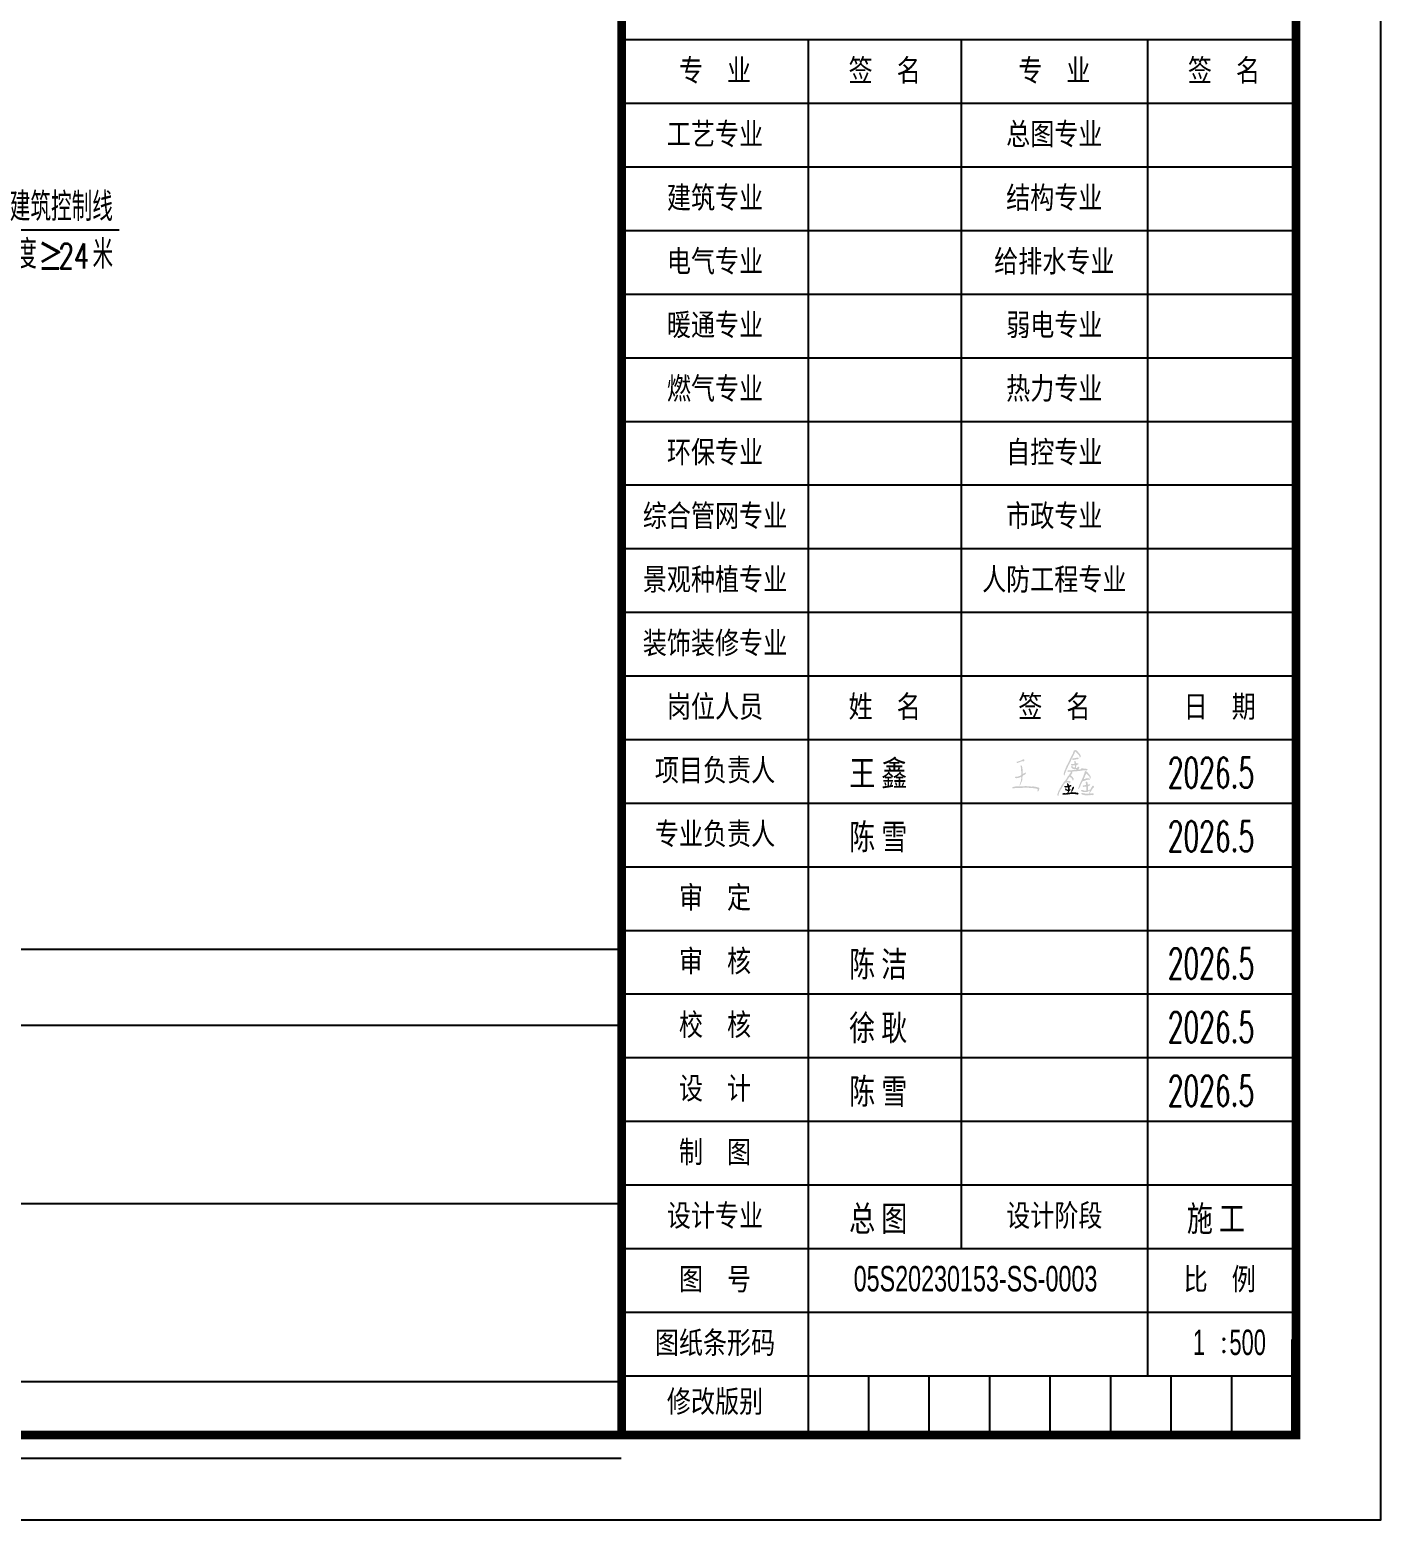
# Model space of a CAD drawing. Header units: metres. Extents: x 497246 to 997717, y 2998582 to 5998198.
# Drawn here: x 498000 to 498079.6, y 2998866.6 to 2998955.5 of the extents above; entities that cross this region are included whole.
import ezdxf

# ---------------------------------------------------------------- set-up
doc = ezdxf.new("R2010")
doc.units = ezdxf.units.M
doc.header["$LTSCALE"] = 1000
doc.linetypes.add('DASHDOT', pattern=[1, 0.5, -0.25, 0, -0.25])
doc.layers.get('0').update_dxf_attribs({"linetype": 'CONTINUOUS'})
for name, color, linetype in [('A0h$0$z_图框', 7, 'CONTINUOUS'), ('DIM_LEAD', 3, 'CONTINUOUS'), ('PUB_TEXT', 7, 'CONTINUOUS'), ('RD-中线', 1, 'DASHDOT'), ('RD-侧石线', 5, 'CONTINUOUS'), ('TEXT', 7, 'CONTINUOUS'), ('z_图框', 7, 'CONTINUOUS'), ('文字', 255, 'CONTINUOUS'), ('用地边界', 7, 'CONTINUOUS')]:
    doc.layers.add(name, color=color, linetype=linetype)
doc.styles.add('_TCH_DIM', font='SIMPLEX', dxfattribs={"bigfont": 'GBCBIG'})
doc.styles.add('_TCH_DIM_T3', font='SIMPLEX', dxfattribs={"width": 0.705882, "bigfont": 'GBCBIG'})
doc.styles.add('A0h$0$HZTXT', font='txt.shx', dxfattribs={"width": 0.8, "bigfont": 'hztxt.shx'})
doc.styles.add('A0h$0$中文仿宋', font='simfang.ttf', dxfattribs={"width": 0.8, "height": 2.5})
doc.styles.add('CLWD', font='ARIALN.TTF')

# ---------------------------------------------------------------- blocks, each defined once
blk = doc.blocks.new('A0h$0$TK-A2-CN')
at = {"layer": 'A0h$0$z_图框'}
for p, q in [((-79.5, 164.5), (0, 164.5)), ((-57.5, 164.5), (-57.5, 0)), ((-39.5, 164.5), (-39.5, 22)), ((-17.5, 164.5), (-17.5, 7)), ((-79.5, 157), (0, 157)), ((-79.5, 149.5), (0, 149.5)), ((-79.5, 142), (0, 142)), ((-79.5, 134.5), (0, 134.5)), ((-79.5, 127), (0, 127)), ((-79.5, 119.5), (0, 119.5)), ((-79.5, 112), (0, 112)), ((-79.5, 104.5), (0, 104.5)), ((-79.5, 104.5), (0, 104.5)), ((-79.5, 97), (0, 97)), ((-79.5, 89.5), (0, 89.5)), ((-79.5, 82), (0, 82)), ((-79.5, 74.5), (0, 74.5)), ((-79.5, 67), (0, 67)), ((-79.5, 59.5), (0, 59.5)), ((-79.5, 52), (0, 52)), ((-79.5, 44.5), (0, 44.5)), ((-79.5, 37), (0, 37)), ((-79.5, 29.5), (0, 29.5)), ((-79.5, 22), (0, 22)), ((-79.5, 14.5), (0, 14.5)), ((-0.46, 0), (-0.46, 11.26)), ((-79, 7), (-0.46, 7)), ((-50.37, 0), (-50.37, 7)), ((-43.24, 0), (-43.24, 7)), ((-36.11, 0), (-36.11, 7)), ((-28.98, 0), (-28.98, 7)), ((-28.98, 0), (-28.98, 7)), ((-21.85, 0), (-21.85, 7)), ((-14.72, 0), (-14.72, 7)), ((-7.59, 0), (-7.59, 7))]:
    blk.add_line(p, q, dxfattribs=at)
at = {"layer": 'A0h$0$z_图框', "const_width": 1}
blk.add_lwpolyline([(-79.5, 400), (0, 400), (0, 0), (-79.5, 0)], close=True, dxfattribs=at)
at = {"layer": 'A0h$0$z_图框', "attachment_point": 5}
for s, insert, char_height, style in [('专  业', (-68.5, 160.75), 2.6, 'A0h$0$中文仿宋'), ('签  名', (-48.5, 160.75), 2.6, 'A0h$0$中文仿宋'), ('专  业', (-28.5, 160.75), 2.6, 'A0h$0$中文仿宋'), ('签  名', (-8.5, 160.75), 2.6, 'A0h$0$中文仿宋'), ('工艺专业', (-68.5, 153.25), 2.6, 'A0h$0$中文仿宋'), ('总图专业', (-28.5, 153.25), 2.6, 'A0h$0$中文仿宋'), ('建筑专业', (-68.5, 145.75), 2.6, 'A0h$0$中文仿宋'), ('结构专业', (-28.5, 145.75), 2.6, 'A0h$0$中文仿宋'), ('电气专业', (-68.5, 138.25), 2.6, 'A0h$0$中文仿宋'), ('给排水专业', (-28.5, 138.25), 2.6, 'A0h$0$中文仿宋'), ('暖通专业', (-68.5, 130.75), 2.6, 'A0h$0$中文仿宋'), ('弱电专业', (-28.5, 130.75), 2.6, 'A0h$0$中文仿宋'), ('燃气专业', (-68.5, 123.25), 2.6, 'A0h$0$中文仿宋'), ('热力专业', (-28.5, 123.25), 2.6, 'A0h$0$中文仿宋'), ('环保专业', (-68.5, 115.75), 2.6, 'A0h$0$中文仿宋'), ('自控专业', (-28.5, 115.75), 2.6, 'A0h$0$中文仿宋'), ('综合管网专业', (-68.5, 108.25), 2.6, 'A0h$0$中文仿宋'), ('市政专业', (-28.5, 108.25), 2.6, 'A0h$0$中文仿宋'), ('景观种植专业', (-68.5, 100.75), 2.6, 'A0h$0$中文仿宋'), ('人防工程专业', (-28.5, 100.75), 2.6, 'A0h$0$中文仿宋'), ('装饰装修专业', (-68.5, 93.25), 2.6, 'A0h$0$中文仿宋'), ('岗位人员', (-68.5, 85.75), 2.6, 'A0h$0$中文仿宋'), ('姓  名', (-48.5, 85.75), 2.6, 'A0h$0$中文仿宋'), ('签  名', (-28.5, 85.75), 2.6, 'A0h$0$中文仿宋'), ('日  期', (-9, 85.75), 2.6, 'A0h$0$中文仿宋'), ('项目负责人', (-68.5, 78.25), 2.6, 'A0h$0$中文仿宋'), ('专业负责人', (-68.5, 70.75), 2.6, 'A0h$0$中文仿宋'), ('审  定', (-68.5, 63.25), 2.6, 'A0h$0$中文仿宋'), ('审  核', (-68.5, 55.75), 2.6, 'A0h$0$中文仿宋'), ('校  核', (-68.5, 48.25), 2.6, 'A0h$0$中文仿宋'), ('设  计', (-68.5, 40.75), 2.6, 'A0h$0$中文仿宋'), ('制  图', (-68.5, 33.25), 2.6, 'A0h$0$中文仿宋'), ('设计专业', (-68.5, 25.75), 2.6, 'A0h$0$中文仿宋'), ('设计阶段', (-28.5, 25.75), 2.6, 'A0h$0$中文仿宋'), ('图  号', (-68.5, 18.25), 2.6, 'A0h$0$中文仿宋'), ('比  例', (-9, 18.25), 2.6, 'A0h$0$中文仿宋'), ('图纸条形码', (-68.5, 10.75), 2.6, 'A0h$0$中文仿宋'), ('\\pxqc;:', (-8.5, 10.99), 2.5, 'A0h$0$HZTXT'), ('修改版别', (-68.5, 3.82), 2.6, 'A0h$0$中文仿宋')]:
    blk.add_mtext_dynamic_manual_height_columns(s, width=19.5, gutter_width=12.5, heights=[0], dxfattribs=dict(at, insert=insert, char_height=char_height, style=style))
blk = doc.blocks.new('A0h$0$图签A2-CN')
at = {"layer": 'A0h$0$z_图框'}
blk.add_blockref('A0h$0$TK-A2-CN', (0.46, 0), dxfattribs=at)
blk = doc.blocks.new('WANGXIN')
h = blk.add_hatch(color=256)
h.dxf.hatch_style = 1
h.paths.add_polyline_path([(-61740, -317927), (-61740, -323560), (-60801, -323560), (-60801, -338581), (-59862, -338581), (-59862, -350785), (-58924, -350785), (-58924, -360173), (-59862, -360173), (-59436, -361482), (-59749, -362563), (-60801, -363473), (-63617, -365806), (-66434, -365806), (-66434, -366745), (-68311, -366745), (-68311, -367683), (-71128, -367683), (-71128, -368622), (-73005, -368622), (-73005, -369561), (-75822, -369561), (-75822, -370500), (-77699, -370500), (-77699, -371439), (-81455, -371439), (-81455, -372377), (-89904, -372377), (-89904, -371439), (-91582, -371012), (-92777, -371296), (-94114, -372377), (-95536, -373800), (-95536, -377071), (-92180, -379319), (-90131, -380144), (-86148, -380826), (-86148, -379888), (-78638, -379888), (-78638, -378949), (-74883, -378949), (-74399, -378010), (-65495, -375194), (-64556, -373316), (-63248, -372889), (-62167, -373202), (-61256, -374255), (-59862, -375677), (-59862, -384582), (-60801, -384582), (-60801, -391153), (-61740, -391153), (-61740, -398663), (-62679, -398663), (-62679, -401480), (-63617, -401480), (-63617, -403357), (-64556, -403357), (-64556, -408990), (-65495, -408990), (-65495, -410868), (-66434, -410868), (-66434, -414623), (-67373, -414623), (-67373, -416500), (-69250, -417439), (-69250, -419317), (-71128, -420256), (-71128, -423072), (-69364, -422901), (-68283, -422247), (-67373, -420739), (-64556, -417923), (-64556, -416500), (-62679, -415562), (-62679, -412745), (-61740, -412745), (-61740, -410868), (-60801, -410868), (-60261, -407283), (-59549, -405406), (-57501, -402419), (-54685, -393969), (-54827, -393031), (-54230, -392206), (-53291, -392092), (-53291, -382704), (-52352, -382704), (-52352, -371439), (-51413, -371439), (-51413, -367683), (-49536, -366745), (-49536, -364867), (-47772, -364696), (-46691, -364042), (-45780, -362534), (-38270, -358779), (-33576, -355024), (-33576, -352663), (-32637, -352663), (-32637, -350785), (-33576, -350785), (-33576, -346091), (-35454, -345152), (-36393, -347542), (-37246, -348680), (-39209, -350330), (-49536, -355479), (-50474, -355963), (-50474, -354540), (-51413, -354540), (-51413, -327315), (-52352, -327315), (-52352, -321683), (-53291, -321683), (-53746, -316989), (-55624, -309478), (-57046, -306662), (-58924, -306662), (-58924, -305723), (-61740, -305723), (-62679, -308539), (-63617, -308539), (-63617, -311356), (-62679, -311356), (-62679, -317927)])
h.paths.add_polyline_path([(-52352, -281315), (-50474, -281315), (-50474, -280376), (-47658, -280376), (-46719, -283192), (-45780, -283192), (-45297, -284131), (-42936, -281884), (-41968, -280262), (-41087, -277104), (-41513, -274601), (-42168, -273292), (-43903, -271471), (-45667, -270789), (-46748, -270675), (-48597, -270988), (-48597, -271927), (-52580, -272609), (-54628, -273434), (-57985, -275682), (-60801, -275682), (-60801, -276621), (-62679, -276621), (-63617, -278498), (-65495, -278498), (-65495, -279437), (-70189, -279437), (-70189, -280376), (-73005, -280376), (-73005, -281315), (-74883, -281315), (-74883, -282253), (-85210, -285070), (-86148, -286009), (-86148, -290247), (-81455, -292580), (-80516, -293064), (-80516, -291641), (-77699, -291641), (-77699, -290702), (-75822, -290702), (-75424, -289280), (-74456, -288512), (-73005, -288370), (-58440, -283192), (-55168, -283192), (-55168, -282253), (-52352, -282253)])
h.paths.add_polyline_path([(-27005, -427766), (-27005, -426827), (-40148, -426827), (-40148, -427766), (-54230, -427766), (-54230, -428705), (-63617, -428705), (-63617, -427766), (-66434, -427766), (-66434, -428705), (-94598, -428705), (-94598, -429644), (-98353, -429644), (-98353, -430582), (-103047, -430582), (-103047, -431521), (-104924, -431521), (-104924, -432460), (-108679, -432460), (-108679, -433399), (-110557, -433399), (-111439, -434878), (-111667, -435902), (-111496, -437638), (-109135, -439970), (-102108, -439970), (-102108, -439031), (-97414, -439031), (-97414, -438093), (-88965, -438093), (-88965, -437154), (-82393, -437154), (-82393, -438093), (-79577, -438093), (-79577, -437154), (-50474, -437154), (-50474, -436215), (-14800, -436215), (-14800, -437154), (-7290, -437154), (-7290, -438093), (8214, -438093), (11486, -438576), (24629, -440454), (28384, -440909), (28384, -441848), (33078, -441848), (33078, -442787), (34956, -442787), (35894, -445603), (36833, -446542), (35894, -446542), (35894, -452175), (34956, -452175), (34956, -455930), (35894, -456869), (37203, -457295), (38284, -456982), (39194, -455930), (42466, -452658), (42466, -451236), (43405, -451236), (43405, -448419), (44343, -448419), (44343, -444664), (45282, -444664), (45282, -438093), (44343, -438093), (44685, -437325), (44230, -436386), (43405, -436215), (37772, -433399), (33078, -433399), (33078, -432460), (28384, -432460), (28384, -431521), (24629, -431521), (24629, -430582), (16180, -430582), (16180, -429644), (13363, -429644), (13363, -428705), (4914, -428705), (4914, -429644), (-4474, -429644), (-4474, -428705), (-9168, -428705), (-9168, -427766)])
h.paths.add_polyline_path([(267776, -339520), (272470, -339520), (275286, -339064), (286552, -337187), (290307, -336703), (290307, -335764), (295940, -335764), (295940, -334826), (300633, -334826), (300633, -333887), (312838, -333887), (312838, -334826), (315654, -334826), (315654, -333887), (317532, -333887), (317532, -334826), (320348, -334826), (320348, -335764), (322112, -335594), (323193, -334939), (324103, -333432), (325611, -332038), (326237, -331099), (326920, -329193), (325981, -329193), (325981, -327315), (323164, -327315), (323164, -326377), (319409, -326377), (319409, -325438), (302511, -325438), (301572, -323560), (295001, -323560), (295001, -322621), (292184, -322621), (292184, -323560), (291246, -323162), (290250, -323560), (289852, -324499), (287974, -328254), (285613, -328254), (285613, -329193), (280919, -329193), (280919, -330132), (274347, -330132), (273409, -327315), (275286, -326377), (275286, -324499), (276709, -324101), (277477, -323133), (277647, -321683), (278643, -320516), (278928, -319435), (278586, -317927), (275770, -314172), (270592, -314172), (269653, -316989), (267776, -317927), (267776, -319805), (265898, -319805), (265898, -320744), (260265, -320744), (259440, -319435), (259213, -318525), (259327, -316989), (260265, -316989), (260265, -312295), (261204, -312295), (261204, -305723), (262143, -305723), (262143, -303846), (264959, -302907), (264959, -301968), (268715, -301968), (268715, -301029), (270023, -301456), (271104, -301143), (272015, -300090), (273409, -298696), (273409, -295396), (268715, -293064), (268715, -294941), (265187, -294486), (263366, -293889), (260265, -292125), (259184, -290759), (258900, -289565), (259327, -287886), (258388, -287886), (258388, -285070), (257449, -285070), (257278, -283306), (256624, -282225), (255116, -281315), (254007, -279892), (252584, -279437), (250878, -279921), (249000, -281798), (249000, -286947), (249939, -286947), (249939, -289764), (250878, -289764), (250878, -295396), (249569, -296221), (248659, -296449), (247122, -296335), (247122, -297274), (240551, -297274), (239612, -296335), (239612, -297274), (233041, -297274), (232102, -300090), (231163, -300090), (230736, -301769), (231021, -302964), (232102, -304329), (234918, -306662), (239612, -306662), (239612, -305723), (248061, -305723), (248061, -304784), (250878, -304784), (250878, -305723), (252755, -305723), (252755, -316050), (251816, -316050), (251816, -318866), (250138, -319805), (249028, -320033), (247122, -319805), (247122, -318866), (245245, -318411), (237734, -310901), (236056, -310019), (234719, -310019), (233041, -310901), (230224, -314172), (232500, -318240), (234093, -320175), (237734, -323105), (241945, -326035), (244477, -327145), (249484, -328254), (252755, -328254), (252755, -329193), (254633, -329193), (254633, -328254), (257449, -328254), (257449, -327315), (261204, -327315), (261204, -328254), (262143, -328738), (260635, -330103), (260009, -331042), (259327, -332948), (249939, -332948), (249939, -332009), (244306, -332009), (244306, -332948), (237734, -332948), (237734, -333887), (232102, -333887), (232102, -334826), (225530, -334826), (225530, -333887), (218020, -333887), (218020, -334826), (213326, -334826), (213326, -335764), (211562, -335935), (210481, -336589), (209571, -338126), (209229, -339605), (209485, -340714), (210510, -341881), (211932, -343275), (214265, -343275), (214265, -344214), (216142, -344214), (216142, -343275), (227408, -343275), (228347, -344953), (228574, -346063), (228347, -347969), (227408, -347969), (227408, -349846), (225530, -350785), (225530, -352663), (223653, -353601), (218959, -362051), (218020, -362051), (217849, -363814), (217195, -364895), (215687, -365806), (212273, -369874), (210794, -372235), (208632, -377071), (207693, -377071), (207522, -378835), (206868, -379916), (205360, -380826), (201520, -387654), (199216, -390897), (194095, -396786), (189714, -401565), (187779, -404268), (184707, -409929), (181265, -413713), (179729, -415818), (177197, -420256), (176087, -421877), (175746, -422987), (175774, -424950), (174835, -424950), (174835, -426827), (172958, -427766), (167325, -438093), (166386, -438093), (166386, -439970), (164964, -440369), (164196, -441336), (164054, -442787), (163883, -444237), (163115, -445205), (161692, -445603), (161692, -448419), (160754, -448419), (160754, -450297), (159331, -450695), (158563, -451662), (158421, -453113), (154666, -462501), (152788, -470012), (152304, -472828), (151366, -472828), (151366, -479883), (153727, -482216), (156998, -482216), (157937, -480537), (158165, -479428), (157937, -477522), (158876, -477522), (158876, -472828), (159815, -472828), (159815, -470012), (160754, -470012), (161010, -466143), (161522, -464151), (163115, -460624), (166870, -453113), (167325, -452175), (167325, -453113), (170142, -447481), (171080, -447481), (171080, -445603), (172958, -444664), (172958, -442787), (174380, -442388), (175148, -441421), (175319, -439970), (179529, -432460), (180468, -432460), (180468, -430582), (181891, -430184), (182659, -429217), (182829, -427766), (182972, -426315), (183740, -425348), (185162, -424950), (185361, -421934), (186044, -420256), (187979, -417923), (195489, -408535), (195489, -407113), (197366, -407113), (197366, -406174), (200183, -406174), (200183, -407113), (202060, -407113), (202060, -406174), (207693, -406174), (207693, -405235), (216142, -405235), (216142, -407113), (218020, -408051), (218020, -409929), (222714, -409929), (222714, -408990), (224591, -408990), (225530, -406174), (227408, -405235), (227408, -401480), (226469, -401480), (226469, -399602), (224591, -399602), (223653, -397725), (217081, -397725), (217081, -396786), (206754, -396786), (206754, -395847), (205816, -395392), (213326, -385065), (213326, -383643), (215203, -382704), (216740, -379063), (217821, -377299), (220381, -374255), (222259, -372377), (223653, -372093), (224762, -372576), (225530, -373800), (233979, -380371), (235259, -382988), (236312, -384240), (238673, -386004), (238673, -388337), (237734, -388337), (237734, -392092), (239214, -392974), (240238, -393201), (241973, -393031), (244306, -390698), (244306, -388337), (245245, -388337), (245245, -381310), (243595, -379945), (242855, -379006), (241973, -377071), (229769, -364867), (229285, -362989), (228347, -362534), (232841, -357755), (234918, -355195), (238673, -349846), (235857, -344214), (235402, -343275), (237734, -343275), (237734, -342336), (243367, -342336), (243367, -341397), (263082, -341397), (263082, -340458), (267776, -340458)])
h.paths.add_polyline_path([(305327, -383643), (306266, -383643), (306266, -379888), (307205, -379888), (307205, -377071), (308627, -376673), (309396, -375706), (309566, -374255), (312639, -365976), (314431, -361937), (318471, -354085), (318897, -353459), (319921, -353459), (320348, -354085), (336791, -370500), (336791, -371439), (337303, -372093), (338185, -372377), (338185, -375194), (339124, -375194), (339124, -379888), (340063, -379888), (340063, -381765), (342879, -382704), (342879, -380826), (344757, -379888), (344757, -369561), (343818, -369561), (343647, -367797), (342993, -366716), (341485, -365806), (338896, -361425), (337246, -359376), (333491, -355963), (333491, -354540), (331614, -353601), (331443, -351838), (330789, -350757), (329281, -349846), (327517, -348367), (326777, -347314), (325981, -345152), (324103, -345152), (323164, -343275), (321401, -343104), (320320, -342450), (319409, -340942), (318471, -340914), (317816, -340402), (317532, -339520), (315683, -339207), (314602, -339320), (312838, -340003), (310903, -342080), (310078, -343417), (309083, -346091), (309083, -348908), (308144, -348908), (308144, -354540), (307205, -354540), (302056, -369561), (298301, -377071), (294034, -387853), (291559, -393144), (286096, -403357), (282341, -410868), (281858, -413684), (280919, -414168), (273409, -437638), (273409, -442787), (275286, -442787), (275286, -443725), (277164, -442331), (277875, -438690), (278700, -436813), (280919, -433882), (283309, -430838), (284190, -428790), (284674, -424950), (285613, -424494), (287974, -417439), (295484, -402419), (299240, -397725), (303450, -397725), (303450, -396786), (307205, -396786), (307205, -395847), (318471, -392092), (318471, -391153), (320348, -391153), (320348, -390214), (325981, -390214), (325981, -389276), (328797, -389276), (328797, -388337), (330476, -387910), (331671, -388195), (333036, -389276), (334914, -391153), (338185, -391153), (339124, -390214), (339437, -387967), (339352, -386744), (338669, -384582), (335852, -381765), (334430, -381765), (334430, -380826), (321287, -380826), (321287, -381765), (317532, -381765), (317532, -382704), (314346, -383074), (312667, -383700), (310021, -385520), (306266, -385520)])
h.paths.add_polyline_path([(331158, -426827), (333036, -424950), (336308, -424950), (336308, -424011), (338185, -424011), (339124, -422133), (341002, -422133), (341827, -420825), (342054, -419914), (341940, -418378), (341002, -418378), (341087, -416870), (340489, -415761), (339124, -415107), (332552, -416500), (332552, -417439), (328797, -417439), (327858, -414623), (326920, -414623), (326920, -407113), (325981, -407113), (326408, -405804), (326095, -404723), (325042, -403841), (323534, -402106), (322482, -401366), (320348, -400541), (316593, -402419), (316593, -409929), (317532, -409929), (317532, -419317), (316593, -420256), (311899, -420256), (311899, -421194), (305327, -421194), (305327, -422133), (301572, -422133), (301572, -423072), (299695, -423072), (299695, -424950), (298756, -424950), (298756, -428705), (299695, -428705), (299695, -430582), (301572, -430582), (301572, -431521), (306266, -431521), (306266, -430582), (311899, -430582), (311899, -429644), (318471, -429644), (319409, -432460), (320348, -432460), (320348, -452175), (315654, -454536), (315654, -453113), (309566, -453113), (300633, -450297), (300633, -449358), (296878, -449358), (296878, -448419), (290307, -448419), (289368, -450098), (289140, -451207), (289368, -453113), (290307, -453113), (290221, -454621), (290819, -455731), (292184, -456413), (297817, -459230), (305327, -461107), (307205, -461562), (322226, -461562), (322226, -460624), (325981, -460624), (325981, -459685), (334430, -454991), (334430, -454052), (336308, -454052), (337246, -452175), (339124, -452175), (339124, -456869), (338185, -456869), (338185, -460624), (337246, -460624), (337246, -467195), (336308, -468134), (340063, -468134), (339636, -466825), (339949, -465744), (341002, -464862), (345695, -458746), (345695, -456869), (347118, -456470), (347886, -455503), (348057, -454052), (353206, -444664), (354145, -444664), (354315, -442900), (354970, -441819), (356506, -440909), (364471, -432005), (364471, -429644), (363533, -429644), (363362, -427880), (362708, -426799), (361200, -425888), (359777, -425888), (359777, -424950), (356961, -424950), (356961, -425888), (355083, -425888), (351328, -432460), (350674, -432261), (349963, -432716), (349934, -433399), (343363, -446542), (342879, -447481), (340262, -447082), (338726, -447310), (336308, -448419), (332552, -450297), (329736, -450297), (328797, -449358), (328797, -432460), (329736, -432460), (329736, -430582), (328797, -430582), (328968, -428819), (329622, -427738)])
h.paths.add_polyline_path([(316593, -470950), (316593, -470012), (310960, -470012), (310960, -469073), (306266, -469073), (306266, -468134), (302511, -468134), (302511, -467195), (299695, -467195), (299695, -466256), (297447, -465943), (296224, -466029), (294062, -466740), (291246, -469556), (291246, -471889), (292184, -471889), (292355, -473653), (293009, -474734), (294546, -475644), (297021, -475417), (298500, -475758), (300633, -477067), (303450, -478461), (310021, -478461), (310021, -479399), (315654, -479399), (315654, -480338), (318471, -480338), (318471, -479399), (333491, -479399), (333491, -478461), (337246, -478461), (337246, -479399), (343818, -479399), (343818, -478461), (354145, -478461), (354145, -479399), (356961, -479399), (356961, -478461), (358725, -478290), (359806, -477636), (360716, -476128), (362139, -475018), (362594, -473596), (362139, -471889), (358839, -469073), (351328, -469073), (351328, -470012), (348512, -470012), (348512, -469073), (345695, -469073), (345695, -470012), (342879, -470012), (342879, -469073), (340063, -469073), (339124, -470012), (338669, -469073), (336308, -469556), (329281, -470950), (326920, -471434), (326920, -470012), (321287, -470012), (321287, -470950)])
h.paths.add_polyline_path([(226953, -449358), (228347, -446542), (227038, -445717), (226128, -445489), (224591, -445603), (223653, -446542), (223653, -445603), (221775, -445603), (221775, -431521), (224591, -430582), (224591, -429644), (227778, -429274), (229456, -428648), (232102, -426827), (232528, -425149), (232244, -423954), (231163, -422617), (230537, -421507), (229598, -421024), (228347, -421194), (228347, -419800), (220836, -422133), (220836, -421194), (220068, -421536), (219129, -421081), (218959, -420256), (216142, -414623), (215203, -414623), (215602, -413684), (215203, -412688), (214265, -412290), (212359, -410839), (210993, -410384), (208632, -410413), (207380, -411266), (206868, -412176), (206754, -413684), (208177, -419317), (208632, -424011), (206954, -424950), (205844, -425177), (203938, -424950), (203938, -425888), (192673, -425888), (191734, -428705), (190795, -429644), (191734, -429644), (191648, -431151), (192246, -432261), (193611, -432944), (198305, -435276), (203938, -435276), (203938, -434338), (211448, -434338), (212387, -435276), (212387, -442787), (213326, -442787), (213326, -444664), (212387, -444664), (212387, -446542), (208632, -446542), (207693, -444664), (205816, -444664), (204877, -442787), (202999, -442787), (202060, -440909), (200183, -440909), (200183, -439970), (198874, -439544), (197793, -439856), (196911, -440909), (195489, -442331), (195489, -445603), (196428, -445603), (196428, -447481), (198305, -448419), (197907, -449358), (198305, -450354), (199244, -450781), (211448, -456413), (212529, -457750), (212814, -458945), (212387, -460624), (211448, -460624), (211278, -462387), (210623, -463468), (209116, -464379), (207238, -466256), (204877, -466256), (204877, -467195), (199244, -467195), (199244, -468134), (195489, -468134), (195489, -467195), (186101, -467195), (186101, -468134), (183285, -468134), (183285, -469073), (181407, -469073), (180525, -470552), (180298, -471576), (180468, -473312), (182829, -475644), (185162, -475644), (185162, -476583), (187979, -475644), (187979, -476583), (198305, -476583), (198305, -475644), (205816, -475644), (205816, -474706), (207693, -474706), (207693, -475644), (210510, -475644), (210510, -474706), (218959, -474706), (218959, -473767), (223653, -473767), (223653, -472828), (229285, -472828), (229285, -471889), (253694, -471889), (253694, -472828), (255572, -472828), (255572, -473767), (261204, -473767), (261204, -474706), (265898, -474706), (265898, -475644), (269653, -475644), (270592, -473767), (271531, -474165), (272527, -473767), (272953, -472828), (273949, -471662), (274234, -470581), (273892, -469073), (271559, -466598), (269995, -465574), (266837, -464379), (260265, -464379), (260265, -463440), (253694, -463440), (253694, -462501), (238673, -462501), (238673, -461562), (235857, -461562), (235857, -462501), (233979, -462501), (233041, -460624), (234918, -460624), (235857, -459685), (236796, -460624), (236796, -457807), (238218, -457409), (238986, -456442), (239157, -454991), (247122, -439031), (247122, -437154), (248061, -437154), (248061, -432460), (245245, -431521), (245245, -430582), (243566, -430156), (242372, -430440), (241034, -431521), (238816, -433740), (237905, -435163), (236796, -438093), (236796, -440909), (235857, -440909), (235857, -443725), (234918, -444209), (232102, -452658), (232102, -459685), (230224, -460624), (230566, -461392), (230110, -462331), (229285, -462501), (225530, -464379), (218020, -464379), (217081, -463440), (219442, -456869)], flags=17)
h.paths.add_polyline_path([(250422, -236253), (253239, -227803), (253694, -225926), (257449, -226409), (267321, -236253), (279041, -249879), (280919, -255967), (279980, -255967), (279980, -259722), (282341, -260661), (284532, -258442), (285442, -257020), (286552, -254090), (287974, -254090), (287490, -252696), (285158, -245640), (284674, -244247), (284674, -245640), (281858, -240008), (280919, -240008), (280748, -238244), (280094, -237163), (278586, -236253), (275571, -233834), (274234, -232184), (272470, -228742), (272015, -227803), (264021, -219838), (261204, -218416), (261204, -217477), (259327, -217477), (259327, -216538), (256510, -216538), (256510, -217477), (254633, -217477), (254633, -218416), (252015, -218074), (250593, -218188), (248061, -218899), (245245, -222171), (245245, -224987), (244306, -224987), (244306, -228742), (243367, -228742), (243367, -230620), (242428, -230620), (242428, -235314), (241490, -235314), (241490, -238130), (239612, -239069), (239612, -240947), (238190, -241345), (237422, -242312), (237279, -243763), (230736, -255228), (227806, -261173), (222714, -273349), (221320, -277559), (217565, -285070), (217081, -286009), (217081, -285070), (216626, -286009), (208177, -302907), (207693, -303846), (207693, -302907), (204706, -308198), (203540, -311100), (202060, -316989), (201122, -316989), (201122, -319805), (200183, -319805), (200183, -321683), (199244, -321683), (196428, -331070), (195489, -331070), (195489, -332948), (194550, -332948), (188917, -348452), (188917, -351724), (187979, -351724), (187979, -355479), (187040, -356418), (187979, -356418), (187979, -360173), (188917, -360173), (188917, -362051), (189856, -362989), (192673, -362989), (193611, -362051), (193611, -357357), (194550, -357357), (194550, -351724), (195489, -351724), (195489, -349846), (197366, -348908), (197366, -347030), (198305, -347030), (198305, -343275), (199244, -343275), (199244, -341397), (200183, -341397), (208177, -321683), (212871, -312295), (213810, -309478), (218503, -300090), (218959, -299152), (218959, -300090), (219442, -299152), (223197, -291641), (223653, -290702), (223653, -291641), (224136, -290702), (229769, -279437), (230224, -276621), (231163, -276621), (231163, -274743), (232102, -274743), (234918, -265355), (236341, -264957), (237109, -263990), (237279, -262539)])
h.paths.add_polyline_path([(256510, -263022), (250878, -263478), (250878, -264416), (244306, -264416), (244306, -265355), (242628, -264928), (241433, -265213), (240096, -266294), (238673, -267716), (238190, -269565), (238446, -270874), (239612, -272410), (241034, -273804), (246184, -273804), (246184, -272865), (251816, -272865), (253694, -272410), (261204, -270533), (264021, -270049), (264021, -269110), (267776, -269110), (267776, -270049), (269454, -270476), (270649, -270191), (272015, -269110), (274347, -266294), (274347, -263478), (273409, -263478), (273409, -261600), (271531, -261600), (271531, -260661), (265898, -260661), (264021, -261145)], flags=17)
blk.add_hatch(color=256).paths.add_polyline_path([(185162, -476583), (187979, -475644), (187979, -476583), (198305, -476583), (198305, -475644), (205816, -475644), (205816, -474706), (207693, -474706), (207693, -475644), (210510, -475644), (210510, -474706), (218959, -474706), (218959, -473767), (223653, -473767), (223653, -472828), (229285, -472828), (229285, -471889), (253694, -471889), (253694, -472828), (255572, -472828), (255572, -473767), (261204, -473767), (261204, -474706), (265898, -474706), (265898, -475644), (269653, -475644), (270592, -473767), (271531, -474165), (272527, -473767), (272953, -472828), (273949, -471662), (274234, -470581), (273892, -469073), (271559, -466598), (269995, -465574), (266837, -464379), (260265, -464379), (260265, -463440), (253694, -463440), (253694, -462501), (238673, -462501), (238673, -461562), (235857, -461562), (235857, -462501), (233979, -462501), (233041, -460624), (234918, -460624), (235857, -459685), (236796, -460624), (236796, -457807), (238218, -457409), (238986, -456442), (239157, -454991), (247122, -439031), (247122, -437154), (248061, -437154), (248061, -432460), (245245, -431521), (245245, -430582), (243566, -430156), (242372, -430440), (241034, -431521), (238816, -433740), (237905, -435163), (236796, -438093), (236796, -440909), (235857, -440909), (235857, -443725), (234918, -444209), (232102, -452658), (232102, -459685), (230224, -460624), (230566, -461392), (230110, -462331), (229285, -462501), (225530, -464379), (218020, -464379), (217081, -463440), (219442, -456869), (226953, -449358), (228347, -446542), (227038, -445717), (226128, -445489), (224591, -445603), (223653, -446542), (223653, -445603), (221775, -445603), (221775, -431521), (224591, -430582), (224591, -429644), (227778, -429274), (229456, -428648), (232102, -426827), (232528, -425149), (232244, -423954), (231163, -422617), (230537, -421507), (229598, -421024), (228347, -421194), (228347, -419800), (220836, -422133), (220836, -421194), (220068, -421536), (219129, -421081), (218959, -420256), (216142, -414623), (215203, -414623), (215602, -413684), (215203, -412688), (214265, -412290), (212359, -410839), (210993, -410384), (208632, -410413), (207380, -411266), (206868, -412176), (206754, -413684), (208177, -419317), (208632, -424011), (206954, -424950), (205844, -425177), (203938, -424950), (203938, -425888), (192673, -425888), (191734, -428705), (190795, -429644), (191734, -429644), (191648, -431151), (192246, -432261), (193611, -432944), (198305, -435276), (203938, -435276), (203938, -434338), (211448, -434338), (212387, -435276), (212387, -442787), (213326, -442787), (213326, -444664), (212387, -444664), (212387, -446542), (208632, -446542), (207693, -444664), (205816, -444664), (204877, -442787), (202999, -442787), (202060, -440909), (200183, -440909), (200183, -439970), (198874, -439544), (197793, -439856), (196911, -440909), (195489, -442331), (195489, -445603), (196428, -445603), (196428, -447481), (198305, -448419), (197907, -449358), (198305, -450354), (199244, -450781), (211448, -456413), (212529, -457750), (212814, -458945), (212387, -460624), (211448, -460624), (211278, -462387), (210623, -463468), (209116, -464379), (207238, -466256), (204877, -466256), (204877, -467195), (199244, -467195), (199244, -468134), (195489, -468134), (195489, -467195), (186101, -467195), (186101, -468134), (183285, -468134), (183285, -469073), (181407, -469073), (180525, -470552), (180298, -471576), (180468, -473312), (182829, -475644), (185162, -475644)])

msp = doc.modelspace()

# ---------------------------------------------------------------- linework, layer by layer
at = {"layer": 'DIM_LEAD'}
msp.add_line((497996.095, 2998943.723), (498005.208, 2998943.723), dxfattribs=at)
at = {"layer": 'RD-中线', "color": 6, "linetype": 'DASHDOT', "ltscale": 80}
for p, q in [((497308.302, 2998886.333), (498013.126, 2998886.333)), ((497308.302, 2998886.333), (498013.126, 2998886.333)), ((498013.126, 2998886.333), (498034.802, 2998886.333))]:
    msp.add_line(p, q, dxfattribs=at)
at = {"layer": 'RD-侧石线', "color": 5, "ltscale": 0.1}
msp.add_line((498034.802, 2998896.83), (497677.697, 2998896.833), dxfattribs=at)
msp.add_lwpolyline([(498034.802, 2998875.83), (497657.823, 2998875.833), (497632.828, 2998872.333), (497582.819, 2998872.333)], dxfattribs=at)
at = {"layer": 'z_图框'}
msp.add_lwpolyline([(497485.083, 2998867.692), (498079.583, 2998867.692), (498079.583, 2999288.192), (497485.083, 2999288.192)], close=True, dxfattribs=at)
at = {"layer": 'z_图框', "const_width": 0.5}
msp.add_lwpolyline([(497497.583, 2998872.692), (498074.583, 2998872.692), (498074.583, 2999283.192), (497497.583, 2999283.192)], close=True, dxfattribs=at)
at = {"layer": '用地边界', "color": 0}
for points in [[(498074.583, 2999254.333), (497579.168, 2999254.333, 0.414214), (497559.168, 2999234.333), (497559.218, 2999232.918, -0.017235), (497561.765, 2999162.668), (497562.064, 2998995.296), (497565.608, 2998970.302), (497565.689, 2998924.833, 0.37059), (497582.677, 2998905.061), (497583.864, 2998904.916), (497585.689, 2998904.833), (497652.697, 2998904.833), (497677.697, 2998901.333), (498034.802, 2998901.333)], [(497562.815, 2998755.1), (497565.943, 2998782.333), (497565.827, 2998847.833, -0.370949), (497582.839, 2998867.608), (497583.928, 2998867.742), (497585.266, 2998867.825), (497591.182, 2998867.833), (497632.828, 2998867.833), (497657.823, 2998871.333), (498034.802, 2998871.33)]]:
    msp.add_lwpolyline(points, format="xyb", dxfattribs=at)

# ---------------------------------------------------------------- block references
at = {"xscale": 1.011945433231688e-05, "yscale": 1.011945433231688e-05, "zscale": 1.011945433231688e-05}
msp.add_blockref('WANGXIN', (498058.988, 2998915.26), dxfattribs=at)
at = {"layer": 'A0h$0$z_图框', "xscale": 0.5, "yscale": 0.5, "zscale": 0.5}
msp.add_blockref('A0h$0$图签A2-CN', (498074.355, 2998872.692), dxfattribs=at)

# ---------------------------------------------------------------- texts
at = {"layer": 'PUB_TEXT', "style": '_TCH_DIM'}
for s, height, p in [('建筑控制线', 1.6879, (497998.763, 2998944.248)), ('建筑高度≥', 1.6879, (497995.497, 2998941.448)), ('米', 1.688, (498003.64, 2998941.448))]:
    msp.add_text(s, height=height, dxfattribs=at).set_placement(p)
at = {"layer": 'PUB_TEXT', "style": '_TCH_DIM', "width": 0.705882}
msp.add_text('24', height=1.4875, dxfattribs=at).set_placement((498001.64, 2998941.448))
at = {"layer": 'TEXT', "color": 30, "style": 'CLWD'}
for s, width, p in [('王 鑫', 0.75, (498048.242, 2998910.955)), ('陈 雪', 0.75, (498048.242, 2998907.205)), ('陈 洁', 0.75, (498048.242, 2998899.705)), ('徐 耿', 0.75, (498048.242, 2998895.955)), ('陈 雪', 0.75, (498048.242, 2998892.205)), ('总 图', 0.75, (498048.242, 2998884.705)), ('施 工', 0.75, (498068.147, 2998884.705)), ('05S20230153-SS-0003', 0.8, (498048.508, 2998881.159)), ('1    500', 0.75, (498068.508, 2998877.409))]:
    msp.add_text(s, height=1.5, dxfattribs=dict(at, width=width)).set_placement(p)
at = {"layer": '文字', "color": 3, "style": '_TCH_DIM_T3', "width": 0.6}
for p in [(498067.023, 2998910.832), (498067.023, 2998907.082), (498067.023, 2998899.582), (498067.023, 2998895.832), (498067.023, 2998892.082)]:
    msp.add_text('2026.5', height=1.8, dxfattribs=at).set_placement(p)

doc.saveas('drawing.dxf')
